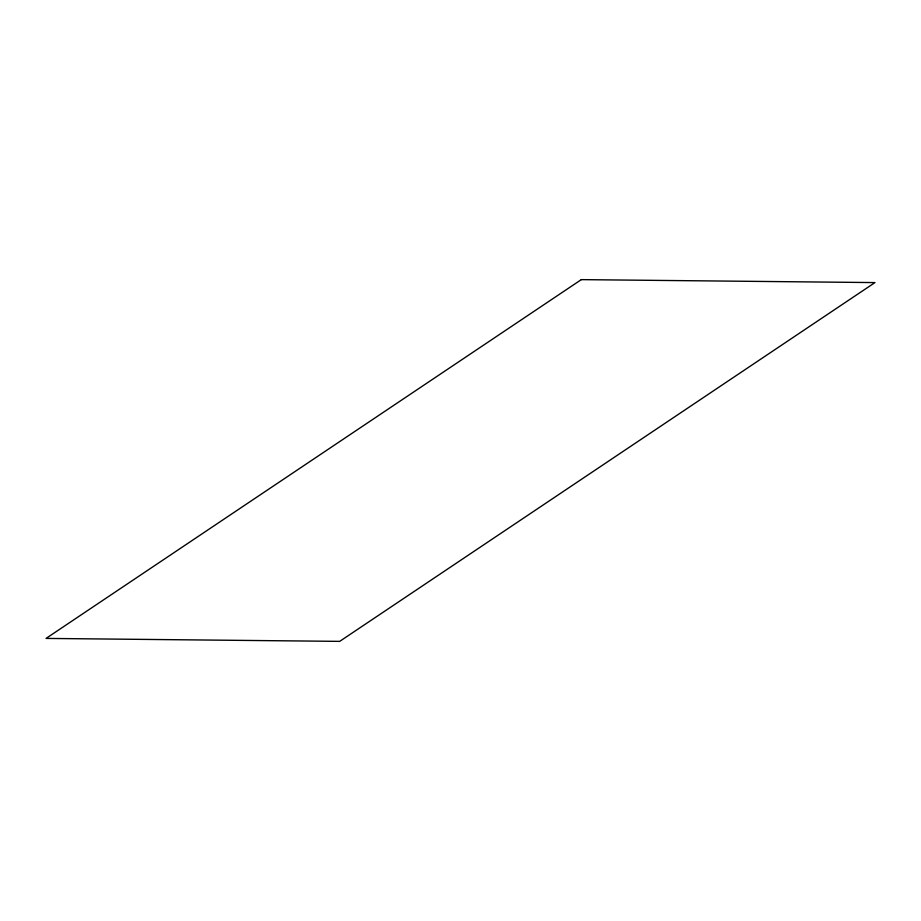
<?xml version="1.0" encoding="UTF-8"?>
<svg xmlns="http://www.w3.org/2000/svg" width="921" height="921" viewBox="0 0 921 921"><rect width="100%" height="100%" fill="white"/><g stroke="black" fill="none" stroke-linecap="round" stroke-linejoin="round"><path stroke-width="1.38" d="M581.312 279.627L46.05 638.414L339.688 641.373L874.95 282.586L581.312 279.627"/></g></svg>
